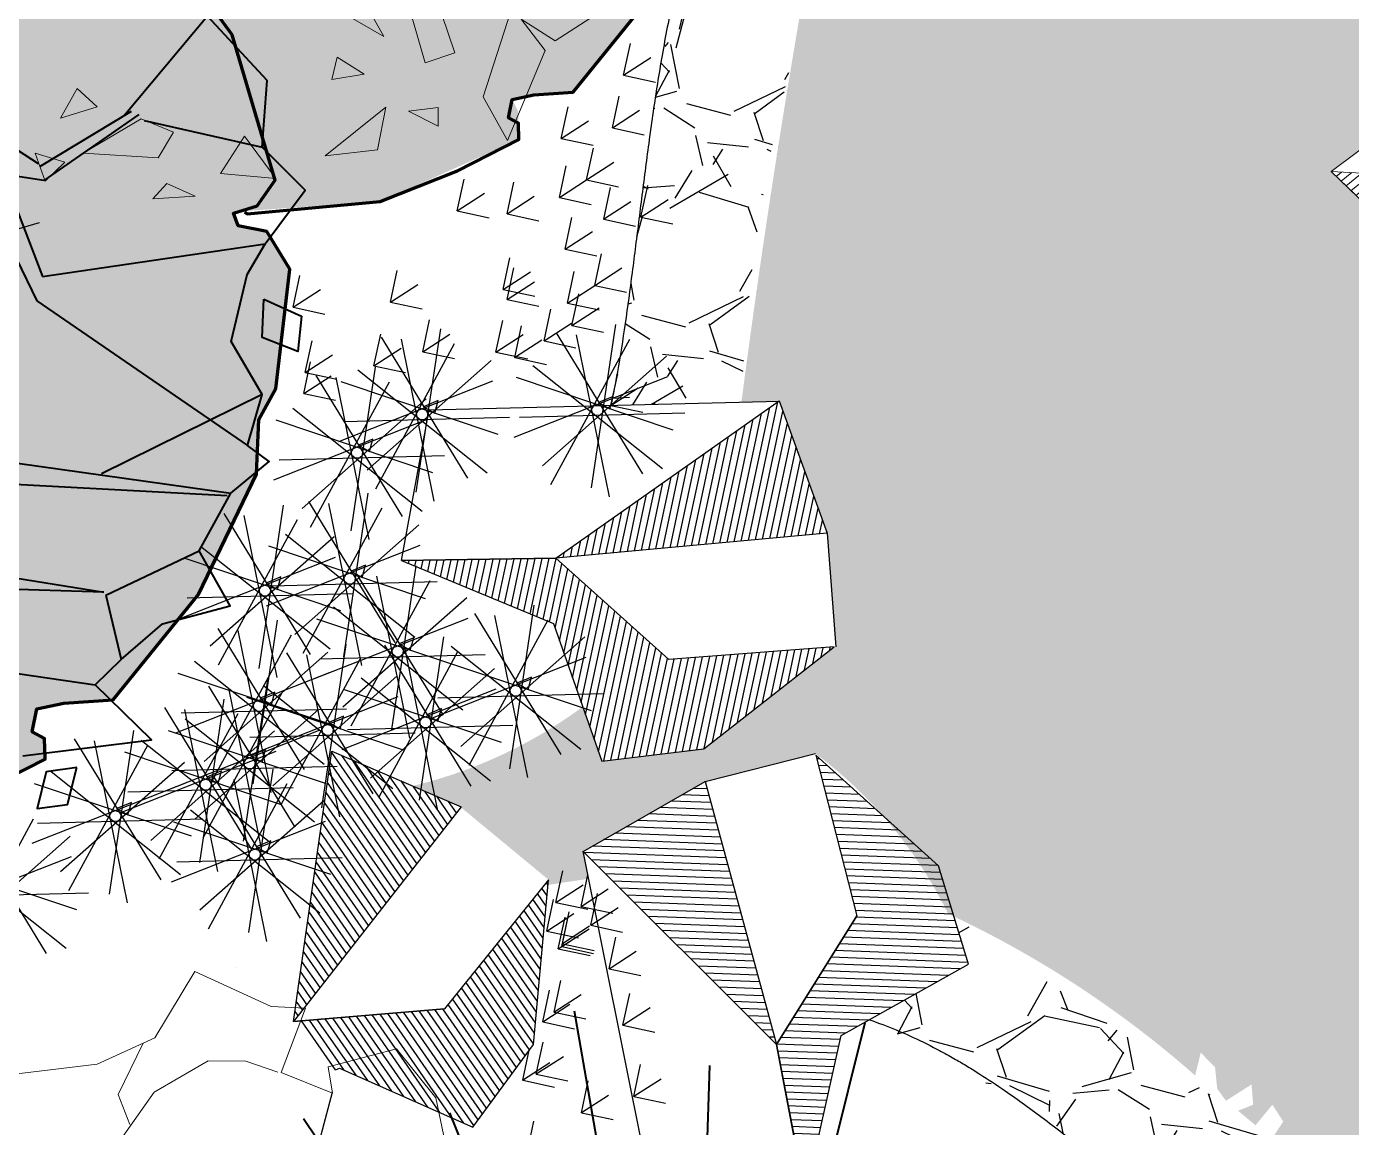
# Model space of a CAD drawing. Header units: millimetres. Extents: x 1933 to 24107, y 1228 to 18074.
# Drawn here: x 20529 to 21307, y 2988 to 3635 of the extents above; entities that cross this region are included whole.
import ezdxf

# ---------------------------------------------------------------- set-up
doc = ezdxf.new("R2010")
doc.units = ezdxf.units.MM
doc.layers.add('1', color=7, linetype='Continuous')
doc.layers.add('marc det', color=74, linetype='Continuous', lineweight=18)
doc.styles.add('ATTR', font='romans.shx', dxfattribs={"width": 0.8, "height": 0.470416})
pattern_1 = [(215.98049, (-15058.71, 33041.968), (-1231.9533005, -906.0910717), [17.08605, -1691.525]), (172.937391, (-15072.5364, 33031.93), (1516.9950861, -193.48952256), [29.32025, -2902.7]), (120.478091, (-15101.634, 33035.535), (950.8740337, -1631.0576439), [20.6741, -2046.735]), (255.241391, (-15156.6947, 33014.8075), (653.7057396, 2457.7212035), [26.70025, -2643.32]), (280.801391, (-15163.4965, 32988.988), (-303.35279415, 1622.89340775), [26.1817, -2591.99]), (345.241391, (-15158.59, 32963.2704), (-2457.7212035, 653.7057396), [26.70025, -2643.32]), (25.661891, (-15132.7706, 32956.4686), (-1879.47695787, -897.92423587), [35.3097, -3495.655]), (60.222991, (-15100.9437, 32971.76), (1451.9170343, 2547.2929975), [33.336, -3300.265]), (109.397291, (-15084.388, 33000.694), (-649.5065496, 1826.5246676), [26.79065, -2652.275]), (163.20409, (-15093.286, 33025.964), (1339.8325398, -415.4315788), [30.58565, -1498.695]), (210.365091, (-15122.5667, 33034.8024), (-1781.74083446, -1048.60844008), [39.5539, -3915.84]), (126.78179, (-15033.992, 32987.355), (-710.619558, 930.5815658), [13.50025, -1336.53]), (159.436891, (-15042.075, 32998.168), (1561.77560745, -592.5925711), [25.6841, -2542.73]), (212.9677, (-15066.12, 33007.19), (-26.47481, -124.20975), [17.96045, -161.6445]), (191.16629, (-15071.64, 33023.948), (674.0011674, 116.0461614), [9.67205, -957.53]), (279.76909, (-15081.13, 33022.075), (-44.78538, 399.104597), [13.6783, -670.24]), (18.93149, (-15078.809, 33008.595), (425.578817, 168.995457), [22.216, -718.315]), (149.53279, (-15057.794, 33015.802), (221.944994, -177.159337), [16.06435, -385.545]), (4.357191, (-15153.171, 33037.43), (1321.5233714, 107.8802799), [22.5044, -2227.94]), (58.31389, (-15130.732, 33039.14), (-788.0606848, -1260.4072355), [18.87995, -1869.11]), (281.16629, (-15052.5, 33040.644), (-116.0461614, 674.0011674), [19.344, -947.86]), (331.578191, (-15048.7534, 33021.6664), (-1162.6747178, 637.3771854), [22.5044, -2227.94]), (327.41169, (-15169.586, 32960.42), (-568.1003534, 380.793688), [21.70175, -1063.385]), (282.74279, (-15151.301, 32948.731), (-329.8247302, 1498.6814056), [18.1836, -1800.18]), (54.76909, (-15077.732, 32916.17), (380.795361, 568.1013804), [19.344, -947.86]), (5.321691, (-15066.573, 32931.9706), (-1720.6271171, -152.6657771), [21.28915, -2107.62]), (57.41169, (-15138.595, 32929.142), (-380.793688, -568.1003534), [10.8509, -1074.24]), (89.27759, (-15085.185, 32917.758), (-18.310239, 523.312452), [6.47575, -641.1]), (153.93149, (-15085.103, 32924.233), (346.154985, -203.634169), [26.1817, -497.4525]), (173.976691, (-15108.6214, 32935.739), (1268.5712965, -140.5383704), [24.26335, -2402.07]), (291.65779, (-15081.19, 32997.416), (-71.260268, 274.894272), [18.3162, -439.589]), (341.124891, (-15074.4316, 32980.3926), (2058.6181855, -698.49309193), [31.97785, -3165.8]), (48.91309, (-15044.173, 32970.048), (-682.1615608, -763.5677023), [13.0754, -1294.47]), (77.9677, (-15035.58, 32979.9), (-97.735, 150.68467), [7.62, -119.38]), (108.22409, (-15110.311, 32939.995), (311.5145695, -975.3675112), [17.64335, -1746.695]), (35.98049, (-15115.829, 32956.753), (1231.9533005, 906.0910717), [34.17215, -1674.44]), (347.9677, (-15088.18, 32976.83), (150.68467, 97.735), [33.02, -93.98]), (313.272491, (-15055.882, 32969.946), (-1056.7723749, 1134.2167821), [20.0805, -1987.965]), (242.02229, (-15042.117, 32955.326), (-230.109728, -470.365629), [18.49145, -906.085]), (195.613691, (-15050.792, 32938.995), (-2624.7345269, -739.07753445), [30.10725, -2980.625]), (163.393791, (-15079.7884, 32930.892), (-1588.25353636, 468.38211294), [31.85145, -3153.29]), (163.393791, (-15079.7884, 32930.892), (-1588.25353636, 468.38211294), [31.85145, -3153.29])]

# ---------------------------------------------------------------- blocks, each defined once
blk = doc.blocks.new('alp hill')
at = {"lineweight": -2}
h = blk.add_hatch(dxfattribs=at)
h.set_pattern_fill('ANSI31', color=49, scale=2.524194, angle=90, style=0)
h.set_pattern_definition([(135, (36861.924, 7111.342), (-5.6669761, -5.6669761), [])])
h.paths.add_polyline_path([(72791.8, -3027.4), (72912.7, -3096.5), (72898.2, -3204.6)])
h.paths.add_polyline_path([(72350.3, -3468.7), (72648.8, -3405.3), (72825.1, -3562.7), (72664.3, -3470.3), (72574.8, -3545.1)])
h.paths.add_polyline_path([(73361.4, -3023.6), (73522.3, -3061), (73373.7, -3344.1)])
h.paths.add_polyline_path([(73277.5, -3497.6), (73436.6, -3388.2), (73602.9, -3428.5), (73655.8, -3320.3), (73638.7, -3126.8), (73545.6, -3297.7), (73373.7, -3344.1)])
h.paths.add_polyline_path([(71600.5, -4788.1), (72001.3, -4826.8), (72177.3, -4662.1), (72065.9, -4749.3)])
h.paths.add_polyline_path([(71749.4, -4395.7), (72027.2, -4480.1), (72161.2, -4476.7), (72033.6, -4378.5)])
h.paths.add_polyline_path([(72275.1, -4097.1), (72222.5, -4203.5), (72130.6, -4215.5), (71986.7, -4299.4), (71856.9, -4111.6), (71610.6, -4097.1), (71772.7, -3973), (72059, -4124.1)])
h.paths.add_polyline_path([(71788.9, -3584.2), (71936.5, -3814.8), (72061.8, -3807.1), (72123.8, -3906.5), (72240, -3954.1), (72204.9, -3811)])
at = {"color": 49, "lineweight": -2}
blk.add_line((71772.7, -3973), (71610.6, -4097.1), dxfattribs=at)
blk.add_lwpolyline([(72076, -3428.3), (72316.7, -3657.4), (72310.5, -3796.3), (72410.8, -3932.6), (72613.8, -3968.3), (72755.7, -4132.9), (72797.3, -4281.7), (72847.8, -4426.5), (72676.8, -4408.2), (72530.4, -4447.3), (72435.6, -4500.9), (72413.4, -4426.1), (72332.5, -4371), (72191.3, -4359.5), (71998.9, -4292.3), (71986.7, -4299.4), (71915.2, -4235.7), (71784.8, -4188.8), (71725.9, -4205.6), (71610.6, -4097.1), (71772.7, -3973), (71839.1, -4008, -0.039758), (71936.5, -3814.8), (71788.9, -3584.2)], format="xyb", close=True, dxfattribs=at)
at = {"color": 121, "lineweight": -2}
blk.add_lwpolyline([(71725.9, -4205.6), (71610.6, -4097.1), (71772.7, -3973)], dxfattribs=at)
blk.add_lwpolyline([(72076, -3428.3), (72316.7, -3657.4), (72310.5, -3796.3), (72410.8, -3932.6), (72613.8, -3968.3), (72755.7, -4132.9), (72797.3, -4281.7), (72847.8, -4426.5), (72676.8, -4408.2), (72530.4, -4447.3), (72435.6, -4500.9), (72413.4, -4426.1), (72332.5, -4371), (72191.3, -4359.5), (71998.9, -4292.3), (71986.7, -4299.4), (71915.2, -4235.7), (71784.8, -4188.8), (71725.9, -4205.6), (71610.6, -4097.1), (71772.7, -3973), (71839.1, -4008, -0.039758), (71936.5, -3814.8), (71788.9, -3584.2)], format="xyb", close=True, dxfattribs=at)
at = {"color": 49, "lineweight": -2}
blk.add_lwpolyline([(72275.1, -4097.1), (72222.5, -4203.5), (72130.6, -4215.5), (71986.7, -4299.4), (71856.9, -4111.6), (71610.6, -4097.1), (71772.7, -3973), (72059, -4124.1), (72275.1, -4097.1)], dxfattribs=at)
blk = doc.blocks.new('stoun')
at = {"color": 49, "lineweight": -2}
for p, q in [((98342.5, 26377.7), (98557.9, 26728.3)), ((98569.6, 26407.8), (98557.4, 26728.3)), ((98675.1, 26608.8), (98557.4, 26726.5)), ((98671.2, 26601.4), (98557.9, 26714.7)), ((98679, 26616.2), (98569.8, 26725.4)), ((98682.9, 26623.7), (98584.6, 26722)), ((98686.8, 26631.1), (98599.4, 26718.5)), ((98690.7, 26638.5), (98614.1, 26715.1)), ((98694.6, 26646), (98628.9, 26711.7)), ((98667.3, 26593.9), (98558.3, 26702.9)), ((98698.5, 26653.4), (98643.6, 26708.3)), ((98702.4, 26660.8), (98658.4, 26704.8)), ((98706.3, 26668.3), (98673.2, 26701.4)), ((98710.2, 26675.7), (98687.9, 26698)), ((98714.1, 26683.1), (98702.7, 26694.5)), ((98663.4, 26586.5), (98558.8, 26691.1)), ((98659.5, 26579.1), (98559.2, 26679.3)), ((98718, 26690.6), (98717.5, 26691.1)), ((98718.2, 26690.9), (98835.7, 26626.9)), ((98655.6, 26571.6), (98559.7, 26667.5)), ((98651.7, 26564.2), (98560.1, 26655.7)), ((98647.8, 26556.8), (98560.6, 26644)), ((98643.9, 26549.3), (98561, 26632.2)), ((98640, 26541.9), (98561.5, 26620.4)), ((98835.2, 26618.7), (98832.6, 26621.3)), ((98636.1, 26534.5), (98561.9, 26608.6)), ((98837.4, 26593.8), (98824.6, 26606.6)), ((98836.3, 26606.3), (98828.6, 26614)), ((98632.2, 26527), (98562.4, 26596.8)), ((98839.6, 26569), (98816.6, 26592)), ((98838.5, 26581.4), (98820.6, 26599.3)), ((98628.3, 26519.6), (98562.8, 26585)), ((98624.4, 26512.2), (98563.3, 26573.3)), ((98841.8, 26544.1), (98808.6, 26577.3)), ((98840.7, 26556.5), (98812.6, 26584.6)), ((98620.5, 26504.7), (98563.7, 26561.5)), ((98845.1, 26506.8), (98796.6, 26555.3)), ((98844, 26519.2), (98800.6, 26562.6)), ((98842.9, 26531.7), (98804.6, 26570)), ((98616.6, 26497.3), (98564.2, 26549.7)), ((98847.3, 26482), (98788.6, 26540.6)), ((98846.2, 26494.4), (98792.6, 26548)), ((98612.7, 26489.9), (98564.6, 26537.9)), ((98608.8, 26482.4), (98565.1, 26526.1)), ((98849.5, 26457.1), (98780.6, 26525.9)), ((98848.4, 26469.5), (98784.6, 26533.3)), ((98604.9, 26475), (98565.5, 26514.3)), ((98851.7, 26432.2), (98772.6, 26511.3)), ((98850.6, 26444.7), (98776.6, 26518.6)), ((98601, 26467.6), (98566, 26502.6)), ((98844.4, 26416.8), (98764.6, 26496.6)), ((98848.2, 26424.4), (98768.6, 26503.9)), ((98597.1, 26460.1), (98566.4, 26490.8)), ((98593.2, 26452.7), (98566.9, 26479)), ((98837, 26401.6), (98756.6, 26481.9)), ((98840.7, 26409.2), (98760.6, 26489.3)), ((98589.3, 26445.3), (98567.3, 26467.2)), ((98829.6, 26386.3), (98748.6, 26467.3)), ((98833.3, 26394), (98752.6, 26474.6)), ((98585.4, 26437.8), (98567.8, 26455.4)), ((98569.6, 26407.8), (98741.6, 26454.3)), ((98811, 26348.3), (98712.7, 26446.5)), ((98814.7, 26355.9), (98721.7, 26448.9)), ((98818.4, 26363.5), (98730.6, 26451.3)), ((98822.1, 26371.1), (98739.5, 26453.7)), ((98825.8, 26378.7), (98744.6, 26459.9)), ((98581.5, 26430.4), (98568.2, 26443.6)), ((98577.6, 26423), (98568.7, 26431.9)), ((98757.9, 26333.3), (98659.2, 26432)), ((98772.8, 26329.7), (98668.1, 26434.4)), ((98787.8, 26326.1), (98677.1, 26436.8)), ((98799.8, 26325.4), (98686, 26439.2)), ((98803.5, 26333), (98694.9, 26441.7)), ((98807.2, 26340.7), (98703.8, 26444.1)), ((98573.7, 26415.5), (98569.1, 26420.1)), ((98653.2, 26358.7), (98596.8, 26415.1)), ((98668.1, 26355.1), (98605.7, 26417.5)), ((98683.1, 26351.5), (98614.6, 26420)), ((98698, 26347.8), (98623.5, 26422.4)), ((98713, 26344.2), (98632.4, 26424.8)), ((98728, 26340.6), (98641.4, 26427.2)), ((98742.9, 26337), (98650.3, 26429.6)), ((98473.4, 26254.3), (98569.6, 26407.8)), ((98615, 26351.6), (98565.4, 26401.1)), ((98569.8, 26408.1), (98569.6, 26408.3)), ((98621.7, 26356.2), (98570, 26407.9)), ((98628.4, 26360.8), (98578.9, 26410.3)), ((98638.2, 26362.3), (98587.8, 26412.7)), ((98601.5, 26342.4), (98556.7, 26387.2)), ((98608.2, 26347), (98561.1, 26394.2)), ((98473.4, 26254.3), (98342.5, 26377.7)), ((98588.1, 26333.1), (98548, 26373.2)), ((98594.8, 26337.7), (98552.3, 26380.2)), ((98567.9, 26319.3), (98534.9, 26352.3)), ((98574.6, 26323.9), (98539.2, 26359.3)), ((98581.4, 26328.5), (98543.6, 26366.3)), ((98554.5, 26310), (98526.1, 26338.4)), ((98561.2, 26314.7), (98530.5, 26345.4)), ((98541.1, 26300.8), (98517.4, 26324.5)), ((98547.8, 26305.4), (98521.8, 26331.4)), ((98527.6, 26291.6), (98508.7, 26310.5)), ((98534.3, 26296.2), (98513, 26317.5)), ((98514.2, 26282.3), (98499.9, 26296.6)), ((98520.9, 26287), (98504.3, 26303.6)), ((98494, 26268.5), (98486.8, 26275.7)), ((98500.8, 26273.1), (98491.2, 26282.7)), ((98507.5, 26277.7), (98495.6, 26289.6)), ((98480.6, 26259.3), (98478.1, 26261.8)), ((98487.3, 26263.9), (98482.5, 26268.7)), ((98473.9, 26254.6), (98473.7, 26254.8))]:
    blk.add_line(p, q, dxfattribs=at)
for points in [[(98557.4, 26728.3), (98718.2, 26690.9), (98569.6, 26407.8), (98557.4, 26728.3)], [(98473.4, 26254.3), (98632.6, 26363.7), (98798.8, 26323.4), (98851.7, 26431.7), (98834.7, 26625.1), (98741.6, 26454.3), (98569.6, 26407.8), (98473.4, 26254.3)]]:
    blk.add_lwpolyline(points, dxfattribs=at)
blk = doc.blocks.new('tree0')
at = {"lineweight": 60}
h = blk.add_hatch(color=94, dxfattribs=at)
h.paths.add_polyline_path([(87630.7, 27981.8), (87629.1, 28010.6), (87753.8, 28131.2), (87911.9, 28198.5), (87924.3, 28175.5), (87945.5, 28204.8), (88165.9, 28216.7), (88336.5, 28166.2), (88350.2, 28132.1), (88345.3, 28114.8), (88423, 28255), (88450.3, 28431.1), (88433.7, 28441.2), (88421.8, 28448.5), (88406.6, 28450.3), (88415.9, 28474.3), (88438.5, 28514.9), (88399.1, 28636.1), (88333.9, 28743.3), (88292, 28773), (88276.2, 28802.4), (88189.3, 28874.3), (88147.9, 28875.7), (88128.9, 28856), (88116.3, 28858.7), (88122.7, 28881.1), (88111.7, 28908.4), (87975.2, 28948.8), (87799, 28939.3), (87782, 28915.9), (87772, 28934.3), (87645.6, 28880.4), (87545.8, 28783.9), (87547.1, 28760.9), (87529, 28746.4), (87509.8, 28740.8), (87431.6, 28618), (87393, 28483.3), (87405.1, 28447.1), (87421.5, 28451.2), (87422.7, 28428.1), (87398.9, 28410.5), (87378.5, 28352.1), (87420.3, 28199), (87513.9, 28059.6), (87545.7, 28062.5), (87560.4, 28041.9), (87557.8, 28026.3)])
h.paths.add_polyline_path([(87575, 27126.4), (87589.2, 27105.2), (87628.9, 27108.8), (87647.4, 27083.1), (87644, 27063.5), (87838.6, 26942.9), (87935.6, 26900.2), (88058.6, 26894.8), (88064.4, 26896.6), (88089.8, 26818.3), (88072.9, 26787.9), (88065.9, 26769.9), (88077.7, 26758.4), (88086.3, 26763), (88098.7, 26755.5), (88078.2, 26623.4), (88023.3, 26519.1), (88008.9, 26519.1), (87991, 26501.7), (87988.4, 26486), (87992.2, 26473.9), (87945.8, 26431.1), (87882, 26389.6), (87800.8, 26360.1), (87751.6, 26358.5), (87708.1, 26367.1), (87693.6, 26373.5), (87683.6, 26361.1), (87678, 26350.9), (87604.2, 26353.9), (87546, 26379.5), (87429.3, 26451.8), (87431.3, 26463.6), (87420.2, 26479), (87396.4, 26476.8), (87326.2, 26581.4), (87294.9, 26696.2), (87310.1, 26740), (87328, 26753.2), (87327.1, 26770.5), (87315.1, 26766.5), (87305.7, 26794.6), (87334.6, 26895.6), (87393.3, 26987.7), (87407.7, 26991.9), (87421.3, 27002.8), (87420.3, 27020.1), (87495.1, 27092.4)])
h.paths.add_polyline_path([(87915.3, 28427.7), (87905, 28412.6), (87914.7, 28408.4), (87926.1, 28414.5)], flags=16)
h.paths.add_polyline_path([(87697.5, 26752.9), (87689.7, 26741.6), (87696.9, 26738.4), (87705.6, 26743)], flags=16)
h = blk.add_hatch(color=94, dxfattribs=at)
h.paths.add_polyline_path([(88089.2, 27564.4), (88076.2, 27545.5), (88088.3, 27540.2), (88102.7, 27547.9)], flags=16)
h.paths.add_polyline_path([(87627.2, 28009.6), (87628.9, 27980.8), (87606.2, 27962.7), (87582.2, 27955.7), (87484.5, 27802.2), (87436.3, 27633.9), (87451.4, 27588.6), (87471.8, 27593.7), (87473.5, 27564.9), (87443.6, 27542.9), (87418.2, 27469.9), (87470.4, 27278.5), (87587.4, 27104.2), (87627.1, 27107.8), (87645.6, 27082.2), (87642.2, 27062.6), (87836.8, 26942), (87933.8, 26899.3), (88056.8, 26894.4), (88066.2, 26911.3), (88082.7, 26932.1), (88107, 26921.4), (88179.5, 26907.1), (88261.4, 26909.6), (88396.8, 26958.9), (88503.1, 27028), (88580.3, 27099.3), (88574, 27119.6), (88578.5, 27145.7), (88611.9, 27169.6), (88632.3, 27174.7), (88723.7, 27348.5), (88747.3, 27468), (88757.9, 27568.6), (88737.2, 27581.2), (88722.9, 27573.5), (88703.3, 27592.6), (88714.9, 27622.6), (88743.1, 27673.4), (88693.9, 27824.8), (88612.4, 27958.9), (88560.1, 27996), (88540.2, 28032.8), (88431.7, 28122.6), (88379.9, 28124.3), (88356.1, 28099.7), (88340.4, 28103.1), (88348.4, 28131.1), (88334.7, 28165.3), (88164.1, 28215.7), (87943.7, 28203.8), (87922.5, 28174.6), (87910.1, 28197.6), (87752, 28130.2)])
at = {"color": 98, "lineweight": 80}
for points in [[(88346.4, 28115.1), (88349.8, 28116), (88423, 28255), (88441.8, 28350.6), (88450.3, 28431.1), (88433.7, 28441.2), (88422.3, 28435), (88406.6, 28450.3), (88415.9, 28474.3), (88438.5, 28514.9), (88399.1, 28636.1)], [(88747.3, 27468), (88757.9, 27568.6), (88737.2, 27581.2), (88722.9, 27573.5), (88703.3, 27592.6), (88714.9, 27622.6), (88743.1, 27673.4), (88693.9, 27824.8), (88612.4, 27958.9), (88560.1, 27996), (88540.2, 28032.8), (88431.7, 28122.6), (88379.9, 28124.3), (88356.1, 28099.7), (88340.4, 28103.1), (88348.4, 28131.1), (88334.7, 28165.3), (88164.1, 28215.7), (87943.7, 28203.8)]]:
    blk.add_lwpolyline(points, dxfattribs=at)
blk = doc.blocks.new('tree2')
at = {"color": 96, "lineweight": 40}
for p, q in [((49330.8, 51731.8), (49375.7, 51585.5)), ((49393, 51602.5), (49494.8, 51701.7)), ((49481.6, 51402.7), (49591.6, 51643)), ((49738.2, 51543.7), (49713.8, 51334.8)), ((49502, 51381.8), (49779, 51496.7)), ((49836, 51261.7), (49852.3, 51381.8)), ((49836, 51261.7), (49909.3, 51235.6)), ((49844.2, 51110.2), (49917.5, 51193.8))]:
    blk.add_line(p, q, dxfattribs=at)
at = {"color": 25, "lineweight": 40}
for p, q in [((49383.8, 51601.2), (49387.9, 51465.4)), ((49371.6, 51470.6), (49375.7, 51596)), ((49204.5, 51397.5), (49367.5, 51470.6)), ((49387.9, 51465.4), (49355.3, 51428.8)), ((49538.6, 51131.1), (49815.6, 51449.7)), ((49815.6, 51444.5), (49591.6, 51136.4)), ((49359.4, 51428.8), (49481.6, 51402.7)), ((49330.8, 51402.7), (49502, 51381.8)), ((49709.7, 51125.9), (49831.9, 51261.7)), ((49831.9, 51261.7), (49738.2, 51125.9))]:
    blk.add_line(p, q, dxfattribs=at)
at = {"color": 96, "lineweight": 40}
blk.add_lwpolyline([(49941.4, 51077), (50007.6, 51214.1), (49917.5, 51193.8), (49909.3, 51235.6), (49900.7, 51298.9), (49926.1, 51377.3), (49852.3, 51381.8), (49815.6, 51449.7), (49809, 51507.8), (49779, 51496.7), (49738.2, 51543.7), (49666.4, 51547), (49610.4, 51605.8), (49591.6, 51643), (49564.6, 51716.8), (49494.8, 51701.7), (49432.2, 51749.4), (49330.8, 51731.8)], dxfattribs=at)
for points in [[(49645.6, 51606.4), (49686.3, 51632.5), (49718.9, 51606.4), (49682.2, 51580.3)], [(49987.3, 51122.7), (49972, 51090), (50002.5, 51057.4), (50017.8, 51090)]]:
    blk.add_lwpolyline(points, close=True, dxfattribs=at)
at = {"style": 'ATTR', "width": 0.8, "flags": 9}
blk.add_attdef('ESTCODE', (49277.9, 51078.9), '', height=0.00292, dxfattribs=at)
blk = doc.blocks.new('tree lis')
at = {"color": 96}
for points in [[(73644.4, 25364.6), (73581.7, 25299.4), (73570, 25199), (73656.1, 25093.6), (73730.5, 25088.6), (73648.3, 25209), (73589.6, 25204), (73644.4, 25229.1)], [(73519.1, 25108.6), (73483.9, 25073.5), (73566.1, 25048.4), (73577.9, 25093.6)], [(73499.5, 25018.3), (73421.2, 24978.1), (73421.2, 25023.3)], [(73632.7, 25028.4), (73613.1, 24988.2), (73656.1, 25013.3)], [(73530.9, 24963.1), (73511.3, 24917.9), (73487.8, 24943)], [(73589.6, 24963.1), (73601.3, 24847.7), (73636.6, 24917.9)], [(73589.6, 24767.3), (73538.7, 24702.1), (73511.3, 24762.3)], [(73401.7, 24546.5), (73405.6, 24646.9), (73448.7, 24677), (73468.2, 24636.8)], [(73515.2, 24596.7), (73546.5, 24651.9), (73507.4, 24626.8)], [(73354.7, 24601.7), (73315.5, 24591.6), (73339, 24546.5)], [(73397.7, 24516.4), (73362.5, 24486.2), (73405.6, 24476.2)]]:
    blk.add_lwpolyline(points, close=True, dxfattribs=at)

msp = doc.modelspace()

# ---------------------------------------------------------------- hatches: boundary and pattern name
h = msp.add_hatch()
h.set_pattern_fill('GRAVEL', color=49, scale=5, angle=-12.03231, style=0)
h.set_pattern_definition(pattern_1)
edge = h.paths.add_edge_path()
edge.add_spline(control_points=[(20901.15, 3613.83), (20899.62, 3604.82), (20898.21, 3595.83), (20895.26, 3575.86), (20893.77, 3564.9), (20890.93, 3543.19), (20889.58, 3532.43), (20886.93, 3511.23), (20885.62, 3500.78), (20882.95, 3480.31), (20881.59, 3470.28), (20878.72, 3450.79), (20877.21, 3441.31), (20874.4, 3425.39), (20873.14, 3418.79), (20871.82, 3412.42)], knot_values=[920.437514, 920.437514, 920.437514, 920.437514, 967.674562, 967.674562, 1025.769117, 1025.769117, 1083.863673, 1083.863673, 1141.958228, 1141.958228, 1200.052783, 1200.052783, 1258.147338, 1258.147338, 1301.400819, 1301.400819, 1301.400819, 1301.400819], degree=3, periodic=0)
edge.add_line((20871.82, 3412.42), (20948.59, 3414.3))
edge.add_arc((21866.12, 3381.23), 918.13, 165.85025, 177.93582, ccw=False)
edge.add_spline(control_points=[(20975.85, 3605.67), (20985.3, 3659.69), (20999.06, 3709.88), (21024.62, 3748.43)], knot_values=[605.946973, 605.946973, 605.946973, 605.946973, 912.096394, 912.096394, 912.096394, 912.096394], degree=3, periodic=0)
edge.add_spline(control_points=[(21024.62, 3748.43), (21031.82, 3759.29), (21062.54, 3796.8), (21108.99, 3818.66), (21147.73, 3830.16)], knot_values=[280.359965, 280.359965, 280.359965, 280.359965, 366.590025, 605.946973, 605.946973, 605.946973, 605.946973], degree=3, periodic=0)
edge.add_arc((21289.94, 3482.38), 375.73, 89.00912, 112.23979, ccw=False)
edge.add_line((21296.43, 3858.06), (21278.17, 3931.23))
edge.add_spline(control_points=[(21278.17, 3931.23), (21269.76, 3930.06), (21261.27, 3928.86), (21241.49, 3925.98), (21230.17, 3924.25), (21207.43, 3920.5), (21196.02, 3918.47), (21173.19, 3913.93), (21161.77, 3911.43), (21138.99, 3905.75), (21127.64, 3902.58), (21107.25, 3896.05), (21098.2, 3892.84), (21086.86, 3888.32), (21084.5, 3887.36), (21082.15, 3886.36)], knot_values=[14.230392, 14.230392, 14.230392, 14.230392, 59.596016, 59.596016, 119.192033, 119.192033, 178.788049, 178.788049, 238.384065, 238.384065, 297.980081, 297.980081, 346.029634, 346.029634, 358.676262, 358.676262, 358.676262, 358.676262], degree=3, periodic=0)
edge.add_arc((21263.95, 3542.73), 388.76, 117.88202, 142.53414)
edge.add_arc((22098.61, 3312.7), 1234.74, 157.80108, 165.88425)
h = msp.add_hatch(color=4)
h.paths.add_polyline_path([(21498.57, 3041.65), (21524.05, 3040.23), (21515.7, 3053.1), (21548.71, 3034.67), (21529.33, 3072.47), (21544.74, 3064.26), (21508.39, 3147), (21545.41, 3204.72), (21593.34, 3213.38), (21696.1, 3331.75), (21702.87, 3393.79), (21810.16, 3405.88), (21865.71, 3459.98), (21981.51, 3636.35), (22058.36, 3676.9), (22046.91, 3693.39), (22014.68, 3679.98), (21914.53, 3693.36), (21830.78, 3675.44), (21794.18, 3704.81), (21698.02, 3726.11), (21633.02, 3666.29), (21545.84, 3648.25), (21468.96, 3654.96), (21341.89, 3614.08), (21329.02, 3658.81), (21379.74, 3689.39), (21355.15, 3733.11), (21364.95, 3807.71), (21296.26, 3858.13), (21256.27, 3849.53, 0.138657), (21086.94, 3803.27, 0.239634), (20982.39, 3639.71, 0.010124), (20948.42, 3414.37), (20970.42, 3415.13), (20998.51, 3337.5), (21003.62, 3270.82), (20926.3, 3211.13), (20866.28, 3203.69), (20855.14, 3235.42, -0.100144), (20755.45, 3189.02), (20783.5, 3176.68), (20835.05, 3134.08), (20834.75, 3130.86), (20858.68, 3134.56), (20855.43, 3150.79), (20926.87, 3191.66, 0.010726), (20991.67, 3208.19, -0.119881), (21069.67, 3114.02, -0.0717), (21214.76, 3019.03), (21218.06, 3032.43), (21226.44, 3023.86), (21227.73, 3011.22), (21232.84, 3004.18), (21247.88, 3013.79), (21248.79, 3001.84), (21239.91, 2998.34), (21250.2, 2989.84), (21260.11, 3001.84), (21266.51, 2991.98), (21258.74, 2980.34), (21272.21, 2972.27), (21287.94, 2981.91), (21296.6, 2948.41), (21308.09, 2975.44), (21312.37, 2940.38), (21337.91, 2956.8), (21317.64, 2936.51), (21347.33, 2938.07), (21326.76, 2929.97), (21336.85, 2923.04), (21351.89, 2925.38), (21357.28, 2916.58), (21369.22, 2915.4), (21371.93, 2902.04), (21392.11, 2921.47), (21402.51, 2903.2), (21413.59, 2936.31), (21419.16, 2908.93), (21436.49, 2942.38), (21435.99, 2916.61), (21461.56, 2934.8), (21467.13, 2907.41), (21483.56, 2934.93), (21505.61, 2922.48), (21486.59, 2957.58), (21521.68, 2953.47), (21500.04, 2981.18), (21521.91, 2963.79), (21505.89, 2986.58), (21525.61, 2999.37), (21491.08, 3005.89), (21507.81, 3012.47), (21501.62, 3028.19), (21535.73, 3023.47)])
h.paths.add_polyline_path([(21354.24, 3285), (21442.47, 3390.93), (21402.99, 3492.69), (21367.99, 3479.05), (21294.42, 3549.83), (21357.81, 3597.26), (21414.41, 3573.96), (21492.66, 3629.21), (21498.28, 3625.03), (21597.67, 3647.6), (21665.42, 3645.52), (21712.03, 3667.3), (21726.95, 3704.17), (21771.07, 3672.23), (21841.6, 3644.58), (21927.59, 3644.08), (21865.37, 3503.39), (21785.62, 3429.56), (21682.8, 3423.21), (21671.16, 3410.64), (21677.33, 3404.94), (21666.94, 3399.96), (21653.84, 3391.93), (21665.9, 3380.76), (21650.54, 3370.8), (21633.1, 3361.79), (21661.17, 3363.93), (21662.08, 3351.97), (21636.08, 3341.73), (21672.03, 3330.48), (21665.04, 3320.74), (21638.54, 3329.61), (21658.85, 3297.88), (21647.23, 3294.9), (21622.95, 3326.44), (21627.8, 3281.37), (21616.99, 3286.56), (21488.16, 3191.42)], flags=16)
h = msp.add_hatch()
h.set_pattern_fill('GRAVEL', color=49, scale=5, angle=-12.03231, style=0)
h.set_pattern_definition(pattern_1)
edge = h.paths.add_edge_path()
edge.add_line((21029.69, 3055.28), (21081.63, 3084.39))
edge.add_line((21081.63, 3084.39), (21070.73, 3113.91))
edge.add_line((21070.73, 3113.91), (21256, 2985.13))
edge.add_line((21256, 2985.13), (21224.4, 2914.07))
edge.add_arc((20687.83, 2344.06), 782.82, 46.7309, 64.65119)

# ---------------------------------------------------------------- linework, layer by layer
at = {"color": 85}
for p, q in [((20879.27, 3606.24), (20883.25, 3624.87)), ((20879.25, 3606.25), (20895.23, 3616.62)), ((20879.27, 3606.24), (20897.91, 3602.27)), ((20872.7, 3575.35), (20876.67, 3593.99)), ((20842.69, 3569.2), (20846.66, 3587.83)), ((20872.67, 3575.37), (20888.66, 3585.74)), ((20842.67, 3569.22), (20858.65, 3579.59)), ((20872.7, 3575.35), (20891.33, 3571.38)), ((20842.69, 3569.2), (20861.32, 3565.23)), ((20857.56, 3544.83), (20861.53, 3563.46)), ((20857.53, 3544.85), (20873.51, 3555.21)), ((20841.57, 3534.46), (20845.55, 3553.09)), ((20781.62, 3526.63), (20785.59, 3545.26)), ((20810.84, 3524.88), (20814.81, 3543.51)), ((20841.55, 3534.48), (20857.53, 3544.85)), ((20857.56, 3544.83), (20876.19, 3540.86)), ((20867.56, 3521.74), (20871.53, 3540.38)), ((20889.45, 3523.02), (20893.42, 3541.65)), ((20781.59, 3526.65), (20797.58, 3537.01)), ((20810.81, 3524.9), (20826.8, 3535.26)), ((20841.57, 3534.46), (20860.21, 3530.49)), ((20867.54, 3521.76), (20883.52, 3532.13)), ((20889.42, 3523.03), (20905.41, 3533.4)), ((20781.62, 3526.63), (20800.25, 3522.66)), ((20810.84, 3524.88), (20829.47, 3520.91)), ((20844.98, 3504.14), (20848.95, 3522.77)), ((20867.56, 3521.74), (20886.19, 3517.77)), ((20889.45, 3523.02), (20908.08, 3519.04)), ((20844.96, 3504.16), (20860.94, 3514.53)), ((20844.98, 3504.14), (20863.61, 3500.17)), ((20862.29, 3482.84), (20866.26, 3501.47)), ((20808.57, 3480.52), (20812.54, 3499.15)), ((20810.9, 3474.64), (20814.87, 3493.27)), ((20862.27, 3482.85), (20878.25, 3493.22)), ((20685.28, 3470.06), (20689.25, 3488.69)), ((20742.42, 3473.11), (20746.4, 3491.74)), ((20808.54, 3480.54), (20824.53, 3490.91)), ((20810.88, 3474.66), (20826.86, 3485.03)), ((20846.31, 3472.47), (20850.28, 3491.1)), ((20685.26, 3470.08), (20701.24, 3480.44)), ((20742.4, 3473.13), (20758.38, 3483.5)), ((20808.57, 3480.52), (20827.2, 3476.55)), ((20846.28, 3472.49), (20862.27, 3482.85)), ((20848.9, 3459.36), (20852.87, 3477.99)), ((20862.29, 3482.84), (20880.92, 3478.86)), ((20685.28, 3470.06), (20703.91, 3466.09)), ((20742.42, 3473.11), (20761.06, 3469.14)), ((20810.9, 3474.64), (20829.53, 3470.67)), ((20846.31, 3472.47), (20864.94, 3468.5)), ((20848.87, 3459.38), (20864.86, 3469.75)), ((20761.33, 3443.97), (20765.3, 3462.6)), ((20804.33, 3443.76), (20808.3, 3462.39)), ((20832.62, 3450.28), (20836.59, 3468.91)), ((20732.67, 3435.73), (20736.64, 3454.36)), ((20771.67, 3457.44), (20757.31, 3361.44)), ((20761.3, 3443.99), (20777.29, 3454.35)), ((20804.3, 3443.78), (20820.29, 3454.14)), ((20815.3, 3440.52), (20819.27, 3459.15)), ((20832.59, 3450.3), (20848.58, 3460.66)), ((20839.69, 3455.07), (20890.41, 3372.3)), ((20848.9, 3459.36), (20867.53, 3455.39)), ((20870.97, 3358.77), (20851.63, 3453.89)), ((20874.52, 3459.96), (20860.16, 3363.96)), ((20692.37, 3431.78), (20696.34, 3450.41)), ((20732.65, 3435.75), (20748.63, 3446.12)), ((20733.72, 3363.56), (20780.05, 3448.87)), ((20736.85, 3452.55), (20787.56, 3369.78)), ((20768.12, 3356.25), (20748.78, 3451.37)), ((20815.27, 3440.54), (20831.25, 3450.91)), ((20832.62, 3450.28), (20851.25, 3446.31)), ((20836.57, 3366.08), (20882.9, 3451.39)), ((20691.53, 3419.4), (20695.5, 3438.03)), ((20692.35, 3431.79), (20708.33, 3442.16)), ((20801.49, 3438.8), (20728.78, 3374.49)), ((20761.33, 3443.97), (20779.96, 3440)), ((20804.33, 3443.76), (20822.96, 3439.79)), ((20815.3, 3440.52), (20833.93, 3436.55)), ((20904.34, 3441.32), (20831.63, 3377.01)), ((20692.37, 3431.78), (20711, 3427.8)), ((20733.47, 3434.89), (20719.11, 3338.89)), ((20799.17, 3372.75), (20723.21, 3433.19)), ((20732.67, 3435.73), (20751.3, 3431.76)), ((20902.02, 3375.27), (20826.06, 3435.71)), ((20871.84, 3412.4), (20875.81, 3431.03)), ((20691.51, 3419.42), (20707.49, 3429.78)), ((20695.52, 3341.02), (20741.85, 3426.32)), ((20698.64, 3430), (20749.35, 3347.23)), ((20729.92, 3333.7), (20710.57, 3428.83)), ((20712.08, 3391.28), (20802.4, 3426.85)), ((20713.31, 3426.42), (20805.37, 3395.61)), ((20814.93, 3393.8), (20905.25, 3429.37)), ((20816.16, 3428.94), (20908.21, 3398.13)), ((20871.82, 3412.42), (20887.8, 3422.78)), ((20763.29, 3416.25), (20690.58, 3351.94)), ((20691.53, 3419.4), (20710.16, 3415.43)), ((20760.97, 3350.2), (20685.01, 3410.64)), ((20915.2, 3407.87), (20818.16, 3405.34)), ((20871.84, 3412.4), (20890.47, 3408.43)), ((20673.87, 3368.73), (20764.2, 3404.3)), ((20675.11, 3403.88), (20767.16, 3373.06)), ((20812.35, 3405.35), (20715.31, 3402.82)), ((20774.15, 3382.81), (20677.11, 3380.28)), ((20729.16, 3360.93), (20714.8, 3264.93)), ((20679.43, 3353.96), (20665.07, 3257.95)), ((20694.34, 3356.04), (20745.05, 3273.27)), ((20725.61, 3259.74), (20706.27, 3354.86)), ((20641.48, 3260.08), (20687.81, 3345.38)), ((20644.61, 3349.07), (20695.32, 3266.29)), ((20675.88, 3252.76), (20656.54, 3347.89)), ((20691.21, 3267.06), (20737.54, 3352.36)), ((20758.98, 3342.29), (20686.27, 3277.98)), ((20706.93, 3269.27), (20630.97, 3329.7)), ((20709.25, 3335.32), (20636.54, 3271)), ((20669.57, 3294.77), (20759.89, 3330.34)), ((20670.8, 3329.92), (20762.85, 3299.1)), ((20756.66, 3276.24), (20680.7, 3336.68)), ((20619.84, 3287.79), (20710.16, 3323.36)), ((20621.07, 3322.94), (20713.12, 3292.13)), ((20757.36, 3318.18), (20743, 3222.18)), ((20769.84, 3308.85), (20672.8, 3306.32)), ((20719.41, 3224.3), (20765.74, 3309.61)), ((20722.53, 3313.29), (20773.24, 3230.52)), ((20753.81, 3216.99), (20734.46, 3312.11)), ((20720.11, 3301.87), (20623.07, 3299.34)), ((20787.18, 3299.54), (20714.47, 3235.23)), ((20784.86, 3233.49), (20708.9, 3293.93)), ((20791.76, 3290.24), (20842.47, 3207.47)), ((20826.59, 3295.13), (20812.23, 3199.13)), ((20675.9, 3286.28), (20661.54, 3190.28)), ((20697.76, 3252.02), (20788.09, 3287.59)), ((20699, 3287.16), (20791.05, 3256.35)), ((20788.64, 3201.26), (20834.97, 3286.56)), ((20823.04, 3193.94), (20803.69, 3289.06)), ((20637.95, 3192.41), (20684.28, 3277.71)), ((20641.07, 3281.39), (20691.78, 3198.62)), ((20672.35, 3185.09), (20653, 3280.21)), ((20773.62, 3276.61), (20759.26, 3180.61)), ((20856.41, 3276.49), (20783.7, 3212.18)), ((20705.72, 3267.64), (20633.01, 3203.33)), ((20681.39, 3267.2), (20732.11, 3184.43)), ((20716.22, 3272.09), (20701.86, 3176.09)), ((20735.68, 3182.73), (20782, 3268.04)), ((20738.8, 3271.72), (20789.51, 3188.95)), ((20770.07, 3175.42), (20750.73, 3270.54)), ((20854.09, 3210.44), (20778.12, 3270.88)), ((20703.4, 3201.59), (20627.44, 3262.03)), ((20678.27, 3178.22), (20724.6, 3263.52)), ((20712.67, 3170.9), (20693.33, 3266.02)), ((20798.04, 3266.09), (20701, 3263.56)), ((20766.99, 3228.97), (20857.32, 3264.54)), ((20768.23, 3264.11), (20860.28, 3233.3)), ((20616.3, 3220.12), (20706.63, 3255.69)), ((20617.54, 3255.26), (20709.59, 3224.45)), ((20670.35, 3252.53), (20655.99, 3156.52)), ((20746.04, 3253.45), (20673.33, 3189.14)), ((20801.12, 3191.92), (20725.16, 3252.36)), ((20803.44, 3257.97), (20730.73, 3193.66)), ((20632.41, 3158.65), (20678.73, 3243.96)), ((20635.53, 3247.64), (20686.24, 3164.87)), ((20666.8, 3151.33), (20647.46, 3246.46)), ((20743.72, 3187.4), (20667.76, 3247.84)), ((20714.03, 3210.45), (20804.35, 3246.02)), ((20715.26, 3245.59), (20807.32, 3214.78)), ((20644.58, 3240.05), (20630.22, 3144.04)), ((20656.63, 3205.93), (20746.95, 3241.5)), ((20657.86, 3241.07), (20749.91, 3210.26)), ((20867.27, 3243.05), (20770.23, 3240.52)), ((20606.63, 3146.17), (20652.96, 3231.47)), ((20609.75, 3235.16), (20660.47, 3152.38)), ((20716.58, 3234.2), (20619.54, 3231.67)), ((20641.03, 3138.85), (20621.69, 3233.98)), ((20697.85, 3167.84), (20621.89, 3228.28)), ((20700.17, 3233.89), (20627.46, 3169.57)), ((20591.61, 3221.52), (20577.26, 3125.52)), ((20674.4, 3221.4), (20601.69, 3157.09)), ((20610.76, 3186.37), (20701.08, 3221.93)), ((20611.99, 3221.51), (20704.05, 3190.7)), ((20814.3, 3224.52), (20717.26, 3221.99)), ((20553.67, 3127.65), (20600, 3212.95)), ((20556.79, 3216.63), (20607.5, 3133.86)), ((20588.06, 3120.33), (20568.72, 3215.45)), ((20672.08, 3155.36), (20596.12, 3215.79)), ((20756.9, 3220.01), (20659.86, 3217.48)), ((20584.99, 3173.88), (20675.31, 3209.45)), ((20586.22, 3209.03), (20678.27, 3178.22)), ((20619.12, 3136.83), (20543.15, 3197.27)), ((20621.43, 3202.88), (20548.72, 3138.57)), ((20711.03, 3200.44), (20613.99, 3197.91)), ((20673.43, 3198.97), (20659.07, 3102.97)), ((20532.02, 3155.36), (20622.34, 3190.93)), ((20533.25, 3190.5), (20625.31, 3159.69)), ((20635.48, 3105.1), (20681.81, 3190.4)), ((20638.61, 3194.09), (20689.32, 3111.31)), ((20669.88, 3097.78), (20650.54, 3192.91)), ((20685.26, 3187.96), (20588.22, 3185.43)), ((20700.93, 3114.28), (20624.97, 3174.72)), ((20703.25, 3180.33), (20630.54, 3116.02)), ((20486.53, 3084.38), (20532.86, 3169.69)), ((20489.65, 3173.37), (20540.37, 3090.6)), ((20632.3, 3169.44), (20535.26, 3166.91)), ((20613.84, 3132.81), (20704.16, 3168.38)), ((20615.07, 3167.96), (20707.12, 3137.14)), ((20554.3, 3159.62), (20481.59, 3095.3)), ((20551.98, 3093.57), (20476.02, 3154.01)), ((20464.89, 3112.1), (20555.21, 3147.66)), ((20466.12, 3147.24), (20558.17, 3116.43)), ((20714.11, 3146.89), (20617.07, 3144.36)), ((20839.53, 3120.57), (20843.51, 3139.2)), ((20854.3, 3118.31), (20858.27, 3136.94)), ((20839.51, 3120.58), (20855.49, 3130.95)), ((20854.27, 3118.33), (20870.26, 3128.7)), ((20565.16, 3126.17), (20468.12, 3123.64)), ((20834.17, 3103.78), (20838.14, 3122.41)), ((20839.53, 3120.57), (20858.17, 3116.59)), ((20860.01, 3107.23), (20863.98, 3125.86)), ((20834.14, 3103.79), (20850.12, 3114.16)), ((20840.92, 3093.37), (20844.89, 3112)), ((20843, 3094.72), (20846.97, 3113.35)), ((20843.36, 3096.43), (20847.33, 3115.06)), ((20854.3, 3118.31), (20872.93, 3114.34)), ((20859.99, 3107.25), (20875.97, 3117.61)), ((20834.17, 3103.78), (20852.8, 3099.8)), ((20840.89, 3093.38), (20856.88, 3103.75)), ((20842.97, 3094.73), (20858.96, 3105.1)), ((20843.34, 3096.45), (20859.32, 3106.82)), ((20860.01, 3107.23), (20878.64, 3103.26)), ((20843.36, 3096.43), (20861.99, 3092.46)), ((20870.7, 3081.63), (20874.67, 3100.26)), ((20840.92, 3093.37), (20859.55, 3089.4)), ((20843, 3094.72), (20861.63, 3090.74)), ((20870.68, 3081.65), (20886.66, 3092.02)), ((20870.7, 3081.63), (20889.33, 3077.66)), ((20838.39, 3056.24), (20842.36, 3074.87)), ((20831.78, 3050.47), (20835.76, 3069.11)), ((20838.37, 3056.26), (20854.35, 3066.62)), ((20878.89, 3048.49), (20882.86, 3067.13)), ((20831.76, 3050.49), (20847.74, 3060.86)), ((20878.87, 3048.51), (20894.85, 3058.88)), ((20831.78, 3050.47), (20850.42, 3046.5)), ((20838.39, 3056.24), (20857.02, 3052.27)), ((20878.89, 3048.49), (20897.52, 3044.52)), ((20820.01, 3016.22), (20823.98, 3034.85)), ((20827.96, 3019.9), (20831.94, 3038.53)), ((20819.98, 3016.24), (20835.97, 3026.6)), ((20827.94, 3019.92), (20843.92, 3030.28)), ((20827.96, 3019.9), (20846.6, 3015.93)), ((20885.25, 3006.78), (20889.22, 3025.41)), ((20820.01, 3016.22), (20838.64, 3012.25)), ((20854.52, 2997.19), (20858.49, 3015.83)), ((20885.23, 3006.8), (20901.21, 3017.16)), ((20854.49, 2997.21), (20870.47, 3007.58)), ((20885.25, 3006.78), (20903.88, 3002.81)), ((20854.52, 2997.19), (20873.15, 2993.22)), ((20822.57, 2973.52), (20826.54, 2992.15))]:
    msp.add_line(p, q, dxfattribs=at)
at = {"color": 49, "lineweight": -2}
for p, q in [((20685.44, 3050.73), (20708, 3209.5)), ((20755.26, 3140.21), (20707.88, 3208.59)), ((20757.85, 3143.52), (20713.88, 3206.96)), ((20750.1, 3133.59), (20706.22, 3196.92)), ((20752.68, 3136.9), (20707.05, 3202.75)), ((20760.43, 3146.83), (20720.84, 3203.96)), ((20763.01, 3150.14), (20727.79, 3200.95)), ((20765.59, 3153.45), (20734.75, 3197.95)), ((20747.52, 3130.29), (20705.39, 3191.08)), ((20768.17, 3156.76), (20741.71, 3194.95)), ((20770.76, 3160.07), (20748.66, 3191.95)), ((20744.94, 3126.98), (20704.56, 3185.24)), ((20773.34, 3163.38), (20755.62, 3188.94)), ((20775.92, 3166.68), (20762.58, 3185.94)), ((20778.5, 3169.99), (20769.53, 3182.94)), ((20739.77, 3120.36), (20702.9, 3173.56)), ((20742.35, 3123.67), (20703.73, 3179.4)), ((20781.09, 3173.3), (20776.49, 3179.94)), ((20783.67, 3176.61), (20783.44, 3176.93)), ((20737.19, 3117.05), (20702.07, 3167.73)), ((20734.61, 3113.74), (20701.24, 3161.89)), ((20729.44, 3107.12), (20699.58, 3150.21)), ((20732.02, 3110.43), (20700.41, 3156.05)), ((20726.86, 3103.81), (20698.75, 3144.38)), ((20724.28, 3100.5), (20697.92, 3138.54)), ((20719.11, 3093.89), (20696.26, 3126.86)), ((20721.7, 3097.2), (20697.09, 3132.7)), ((20834.35, 3124.58), (20831.24, 3129.07)), ((20834.92, 3130.79), (20833.86, 3132.32)), ((20716.53, 3090.58), (20695.43, 3121.03)), ((20832.65, 3105.94), (20823.38, 3119.31)), ((20833.21, 3112.15), (20826, 3122.56)), ((20833.78, 3118.37), (20828.62, 3125.82)), ((20713.95, 3087.27), (20694.6, 3115.19)), ((20831.51, 3093.51), (20818.14, 3112.8)), ((20832.08, 3099.73), (20820.76, 3116.06)), ((20708.79, 3080.65), (20692.94, 3103.51)), ((20711.37, 3083.96), (20693.77, 3109.35)), ((20830.37, 3081.09), (20812.89, 3106.3)), ((20830.94, 3087.3), (20815.52, 3109.55)), ((20706.2, 3077.34), (20692.11, 3097.68)), ((20828.66, 3062.45), (20805.03, 3096.54)), ((20829.23, 3068.66), (20807.65, 3099.79)), ((20829.8, 3074.88), (20810.27, 3103.05)), ((20703.62, 3074.03), (20691.28, 3091.84)), ((20827.52, 3050.02), (20799.79, 3090.04)), ((20828.09, 3056.24), (20802.41, 3093.29)), ((20698.46, 3067.41), (20689.62, 3080.16)), ((20701.04, 3070.72), (20690.45, 3086)), ((20823.96, 3034.06), (20791.92, 3080.28)), ((20826.38, 3037.6), (20794.55, 3083.53)), ((20826.95, 3043.81), (20797.17, 3086.78)), ((20695.87, 3064.11), (20688.79, 3074.33)), ((20818.94, 3027.23), (20786.68, 3073.77)), ((20821.45, 3030.64), (20789.3, 3077.02)), ((20693.29, 3060.8), (20687.96, 3068.49)), ((20813.92, 3020.4), (20781.44, 3067.27)), ((20816.43, 3023.82), (20784.06, 3070.52)), ((20685.44, 3050.73), (20774.18, 3058.26)), ((20688.13, 3054.18), (20686.3, 3056.81)), ((20690.71, 3057.49), (20687.13, 3062.65)), ((20798.86, 2999.92), (20759.3, 3057)), ((20801.37, 3003.33), (20763.91, 3057.39)), ((20803.88, 3006.75), (20768.51, 3057.78)), ((20806.39, 3010.16), (20773.12, 3058.17)), ((20808.9, 3013.57), (20776.2, 3060.76)), ((20811.41, 3016.99), (20778.82, 3064.01)), ((20685.55, 3050.87), (20685.44, 3050.73)), ((20685.55, 3050.87), (20685.47, 3050.97)), ((20710.16, 3022.38), (20690.23, 3051.14)), ((20715.13, 3022.25), (20694.84, 3051.53)), ((20722.17, 3019.13), (20699.44, 3051.92)), ((20729.2, 3016.01), (20704.05, 3052.31)), ((20736.24, 3012.9), (20708.65, 3052.7)), ((20743.27, 3009.78), (20713.26, 3053.09)), ((20750.31, 3006.66), (20717.86, 3053.48)), ((20757.34, 3003.55), (20722.47, 3053.87)), ((20764.38, 3000.43), (20727.07, 3054.26)), ((20771.42, 2997.31), (20731.68, 3054.65)), ((20778.45, 2994.19), (20736.28, 3055.04)), ((20785.49, 2991.08), (20740.89, 3055.44)), ((20791.33, 2989.68), (20745.49, 3055.83)), ((20793.84, 2993.09), (20750.1, 3056.22)), ((20796.35, 2996.51), (20754.7, 3056.61))]:
    msp.add_line(p, q, dxfattribs=at)
at = {"color": 85}
for points in [[(20768.34, 3407.95), (20770.33, 3415.25), (20761.74, 3411.65)], [(20871.19, 3410.47), (20873.18, 3417.77), (20864.59, 3414.17)], [(20730.14, 3385.4), (20732.13, 3392.7), (20723.54, 3389.11)], [(20725.83, 3311.44), (20727.82, 3318.74), (20719.23, 3315.15)], [(20676.1, 3304.46), (20678.09, 3311.76), (20669.5, 3308.17)], [(20754.03, 3268.69), (20756.02, 3275.99), (20747.43, 3272.39)], [(20823.26, 3245.64), (20825.25, 3252.94), (20816.66, 3249.35)], [(20672.57, 3236.79), (20674.56, 3244.09), (20665.97, 3240.5)], [(20712.89, 3222.6), (20714.88, 3229.9), (20706.29, 3226.31)], [(20770.29, 3227.12), (20772.28, 3234.42), (20763.69, 3230.82)], [(20667.02, 3203.04), (20669.01, 3210.34), (20660.42, 3206.74)], [(20641.25, 3190.55), (20643.24, 3197.85), (20634.65, 3194.26)], [(20588.29, 3172.03), (20590.28, 3179.33), (20581.69, 3175.74)], [(20670.1, 3149.48), (20672.09, 3156.78), (20663.5, 3153.19)]]:
    msp.add_lwpolyline(points, close=True, dxfattribs=at)
at = {"color": 49, "lineweight": -2}
for points in [[(20708, 3209.5), (20783.8, 3176.78), (20685.44, 3050.73), (20708, 3209.5)], [(20710.16, 3022.38), (20712.47, 3023.43), (20790.67, 2988.78), (20826.35, 3037.31), (20835.22, 3134), (20774.18, 3058.26), (20685.44, 3050.73), (20685.55, 3050.87)]]:
    msp.add_lwpolyline(points, dxfattribs=at)
at = {"color": 49}
msp.add_lwpolyline([(20753.77, 2942.54), (20741.86, 2957.28), (20718.87, 2959.11), (20716.1, 2972.66), (20701.02, 2981.22), (20708.38, 3009.27)], dxfattribs=at)
for points, knots in [([(21286.07, 3932.34), (21275.08, 3930.8), (21263.95, 3929.25), (21241.49, 3925.98), (21230.17, 3924.25), (21207.43, 3920.5), (21196.02, 3918.47), (21173.19, 3913.93), (21161.77, 3911.43), (21138.99, 3905.75), (21127.64, 3902.58), (21107.25, 3896.05), (21098.2, 3892.84), (21080.24, 3885.69), (21071.34, 3881.75), (21055.28, 3873.73), (21048.09, 3869.8), (21033.96, 3861.23), (21027, 3856.58), (21013.44, 3846.5), (21006.84, 3841.06), (20998.27, 3833.16), (20996.1, 3831.08), (20991.86, 3826.86), (20989.79, 3824.72), (20983.73, 3818.2), (20979.88, 3813.74), (20972.56, 3804.64), (20969.09, 3800), (20961.04, 3788.48), (20956.66, 3781.53), (20948.55, 3767.41), (20944.82, 3760.25), (20937.94, 3745.78), (20934.78, 3738.48), (20928.95, 3723.76), (20926.28, 3716.36), (20921.34, 3701.47), (20919.08, 3693.99), (20913.91, 3675.47), (20911.2, 3664.4), (20906.34, 3642.23), (20904.18, 3631.13), (20900.27, 3608.96), (20898.51, 3597.89), (20895.26, 3575.86), (20893.77, 3564.9), (20890.93, 3543.19), (20889.58, 3532.43), (20886.93, 3511.23), (20885.62, 3500.78), (20882.95, 3480.31), (20881.59, 3470.28), (20878.72, 3450.79), (20877.21, 3441.31), (20874.4, 3425.39), (20873.14, 3418.79), (20871.82, 3412.42)], [0, 0, 0, 0, 59.596016, 59.596016, 119.192033, 119.192033, 178.788049, 178.788049, 238.384065, 238.384065, 297.980081, 297.980081, 346.029634, 346.029634, 394.079187, 394.079187, 433.781844, 433.781844, 473.484501, 473.484501, 513.187159, 513.187159, 526.909798, 526.909798, 540.632437, 540.632437, 568.077716, 568.077716, 595.522994, 595.522994, 635.096575, 635.096575, 674.670155, 674.670155, 714.243736, 714.243736, 753.817316, 753.817316, 793.390897, 793.390897, 851.485452, 851.485452, 909.580007, 909.580007, 967.674562, 967.674562, 1025.769117, 1025.769117, 1083.863673, 1083.863673, 1141.958228, 1141.958228, 1200.052783, 1200.052783, 1258.147338, 1258.147338, 1301.400819, 1301.400819, 1301.400819, 1301.400819]), ([(21023.5, 3051.8), (21025.49, 3051.11), (21027.47, 3050.4), (21039.95, 3045.74), (21050.52, 3041.07), (21064.22, 3034.01), (21067.21, 3032.4), (21071.52, 3030), (21072.84, 3029.25), (21075.31, 3027.83), (21076.48, 3027.15), (21078.82, 3025.76), (21080, 3025.05), (21083.56, 3022.89), (21085.96, 3021.4), (21093.23, 3016.77), (21098.17, 3013.49), (21110.75, 3004.83), (21118.49, 2999.22), (21134.23, 2987.39), (21142.22, 2981.17), (21158.4, 2968.29), (21166.59, 2961.63), (21183.12, 2948.06), (21191.47, 2941.15), (21208.3, 2927.24), (21216.79, 2920.25), (21233.91, 2906.35), (21242.55, 2899.44), (21260.03, 2885.89), (21268.86, 2879.23), (21285.23, 2867.47), (21292.74, 2862.28), (21307.99, 2852.3), (21315.75, 2847.51), (21330.31, 2839.17), (21337.07, 2835.55), (21350.9, 2828.76), (21357.98, 2825.59), (21371.27, 2820.33), (21377.4, 2818.15), (21390.01, 2814.27), (21396.47, 2812.58), (21409.74, 2809.81), (21416.55, 2808.73), (21429.02, 2807.49), (21434.62, 2807.18), (21445.97, 2807.12), (21451.72, 2807.37), (21463.3, 2808.48), (21469.13, 2809.35), (21480.76, 2811.75), (21486.57, 2813.28), (21493.26, 2815.45), (21494.21, 2815.77), (21496.12, 2816.42), (21497.07, 2816.76), (21499.89, 2817.79), (21501.75, 2818.51), (21507.25, 2820.75), (21510.82, 2822.34), (21519.37, 2826.5), (21524.23, 2829.16), (21533.59, 2834.78), (21538.09, 2837.73), (21546.75, 2843.86), (21550.91, 2847.04), (21558.98, 2853.58), (21562.87, 2856.94), (21570.44, 2863.8), (21574.1, 2867.31), (21582.97, 2876.16), (21588.06, 2881.57), (21597.92, 2892.6), (21602.69, 2898.22), (21612.01, 2909.61), (21616.55, 2915.39), (21625.44, 2927.03), (21629.79, 2932.9), (21638.35, 2944.69), (21642.56, 2950.6), (21652.47, 2964.73), (21658.12, 2972.93), (21665.47, 2983.63), (21667.24, 2986.22), (21669.01, 2988.8)], [19662.742889, 19662.742889, 19662.742889, 19662.742889, 19679.006809, 19679.006809, 19764.637804, 19764.637804, 19788.491414, 19788.491414, 19798.875065, 19798.875065, 19808.058464, 19808.058464, 19817.241863, 19817.241863, 19835.608661, 19835.608661, 19872.342257, 19872.342257, 19927.822985, 19927.822985, 19983.303714, 19983.303714, 20038.784442, 20038.784442, 20094.265171, 20094.265171, 20149.745899, 20149.745899, 20205.226627, 20205.226627, 20260.707356, 20260.707356, 20306.577767, 20306.577767, 20352.448177, 20352.448177, 20390.770278, 20390.770278, 20429.092379, 20429.092379, 20460.636735, 20460.636735, 20492.181091, 20492.181091, 20523.725447, 20523.725447, 20548.631469, 20548.631469, 20573.537491, 20573.537491, 20598.443513, 20598.443513, 20623.349535, 20623.349535, 20627.511748, 20627.511748, 20631.673962, 20631.673962, 20639.998389, 20639.998389, 20656.647244, 20656.647244, 20680.96427, 20680.96427, 20705.281295, 20705.281295, 20729.598321, 20729.598321, 20753.915346, 20753.915346, 20778.232371, 20778.232371, 20814.234215, 20814.234215, 20850.236058, 20850.236058, 20886.237902, 20886.237902, 20922.239745, 20922.239745, 20958.241588, 20958.241588, 21008.322759, 21008.322759, 21024.402403, 21024.402403, 21024.402403, 21024.402403])]:
    msp.add_open_spline(points, degree=3, knots=knots, dxfattribs=at)
at = {"layer": '1', "color": 1}
msp.add_line((20250.6, 3436.42), (20536.46, 3519.89), dxfattribs=at)
at = {"layer": 'marc det', "color": 85, "lineweight": 40}
for p, q in [((20850.14, 3056.92), (20985.96, 2284.68)), ((21020.86, 3049.93), (20830.84, 2289.21)), ((20902.24, 2241.29), (20929.94, 3024.9)), ((21070.68, 2269.95), (20777.27, 2997.07)), ((20691.34, 2993.87), (21129.52, 2343.63))]:
    msp.add_line(p, q, dxfattribs=at)
at = {"layer": 'marc det', "color": 49}
for points in [[(20774.48, 2979.63), (20769.07, 3005.99), (20745.87, 3034.71), (20705.91, 3024.21), (20708.29, 3008.74), (20678.26, 3020.87), (20692.55, 3058.63), (20672.3, 3059.54), (20627.58, 3080.02), (20604.06, 3041.12), (20570.24, 3025.75), (20514.95, 3019.01)], [(20597.28, 3037.97), (20582.63, 3007.86), (20589.48, 2990.19)], [(20676.29, 3020.98), (20657.41, 3027.38), (20635.36, 3027.58), (20603.77, 3009.28), (20577.75, 2972.59), (20626.24, 2961.7), (20641.59, 2938.14), (20662.44, 2954.55), (20700.97, 2972.53), (20711.69, 2974.44)]]:
    msp.add_lwpolyline(points, dxfattribs=at)

# ---------------------------------------------------------------- block references
at = {"color": 6}
for p, xscale, yscale, zscale, rotation in [((-17057.41, 37486.46), 0.5000000000044473, 0.5000000000044473, 0.5000000000044473, 302.9676910024756), ((-6153.71, -40179.55), 0.4999999999863868, 0.4999999999863868, 0.4999999999863868, 42.88992144515143)]:
    msp.add_blockref('stoun', p, dxfattribs=dict(at, xscale=xscale, yscale=yscale, zscale=zscale, rotation=rotation))
at = {"layer": 'marc det', "color": 6, "lineweight": 60, "xscale": 0.5000000000044473, "yscale": 0.5000000000044473, "zscale": 0.5000000000044473, "rotation": 302.9676910024756}
msp.add_blockref('tree0', (-15174.62, 32936.82), dxfattribs=at)
at = {"layer": 'marc det', "color": 253, "lineweight": 60}
for name, p, xscale, yscale, zscale, rotation in [('tree lis', (-3234.71, 22517.52), 0.3930959991240798, 0.3930959991240798, 0.3930959991240798, 302.967691002219), ('tree2', (-14487.91, 10259.34), 0.5000000000044473, 0.5000000000044473, 0.5000000000044473, 302.9676910024756)]:
    msp.add_blockref(name, p, dxfattribs=dict(at, xscale=xscale, yscale=yscale, zscale=zscale, rotation=rotation))
at = {"layer": 'marc det', "color": 6, "xscale": -0.4999999999921043, "yscale": 0.5000000000109139, "zscale": 0.5000000000000001, "rotation": 173.559902596816}
msp.add_blockref('alp hill', (-14514.53, 5530.2), dxfattribs=at)

# ---------------------------------------------------------------- texts
at = {"color": 49, "style": 'ATTR', "width": 0.8, "flags": 9}
msp.add_attdef('ESTCODE', (20651.61, 3082.47), '', height=0.00166, rotation=210.07338, dxfattribs=at)

doc.saveas('drawing.dxf')
